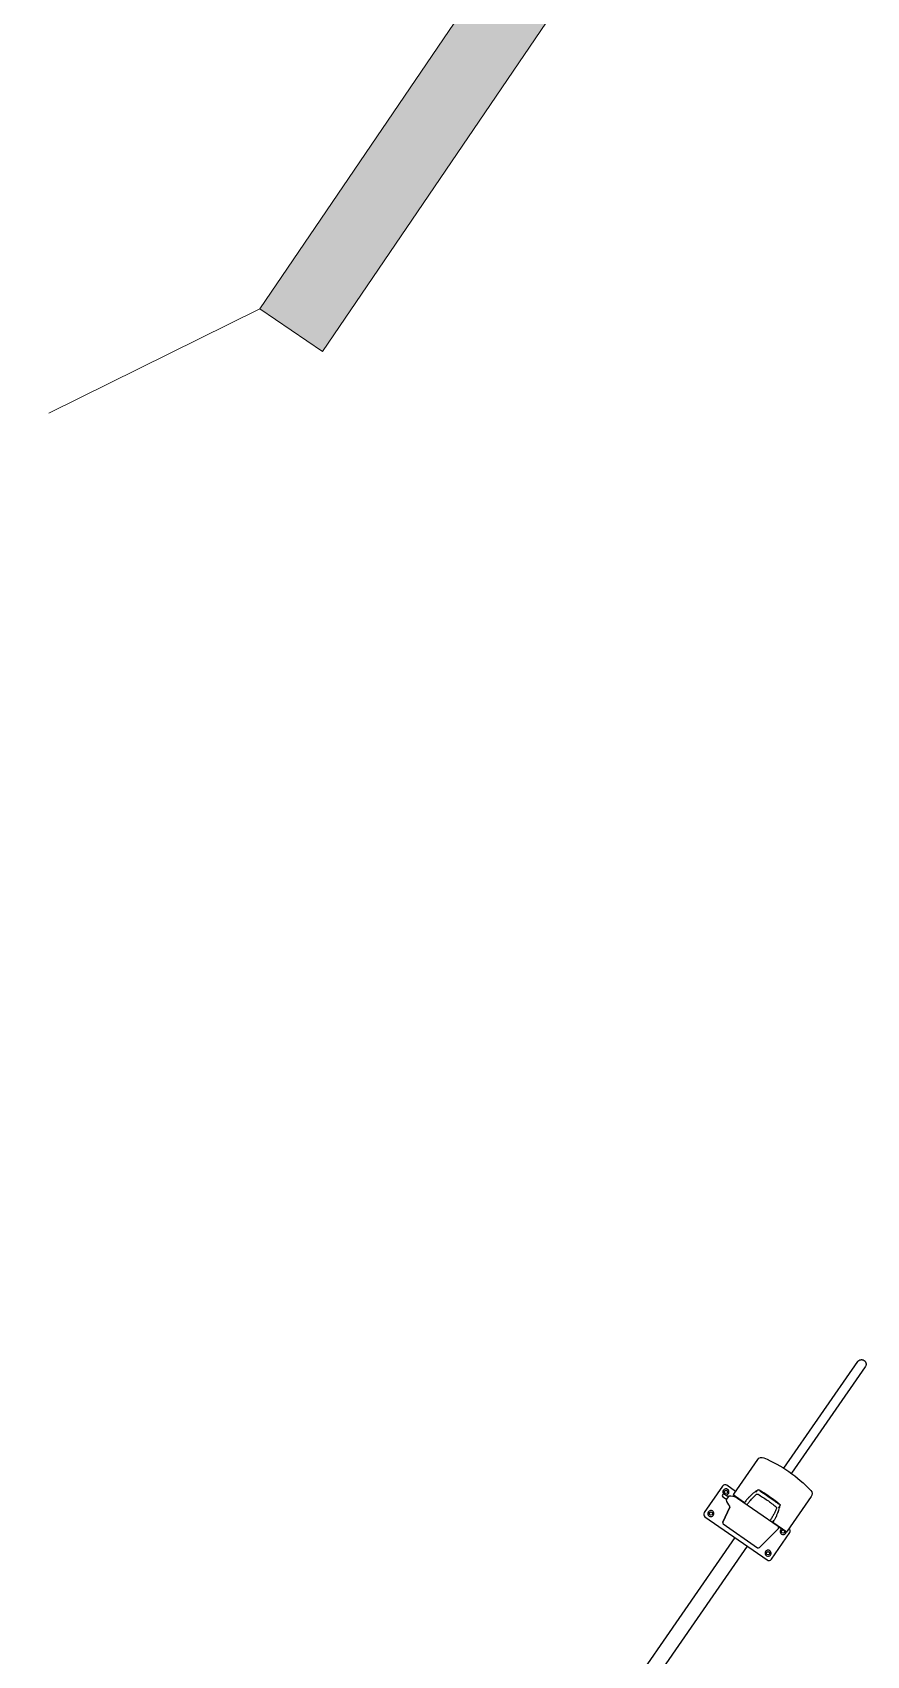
# Model space of a CAD drawing. Header units: millimetres. Extents: x 72919 to 485785, y -53256 to 338519.
# Drawn here: x 177148 to 179903, y 212173 to 217533 of the extents above; entities that cross this region are included whole.
import ezdxf

# ---------------------------------------------------------------- set-up
doc = ezdxf.new("R2010")
doc.units = ezdxf.units.MM
doc.layers.add('door', color=177, linetype='Continuous', lineweight=9)
doc.layers.add('wall', color=5, linetype='Continuous', lineweight=40)

msp = doc.modelspace()

# ---------------------------------------------------------------- hatches: boundary and pattern name
at = {"ltscale": 500, "true_color": 0x000000}
h = msp.add_hatch(color=18, dxfattribs=at)
h.dxf.hatch_style = 1
h.paths.add_polyline_path([(178599.47874, 217649.82541), (177899.04861, 216619.64286), (178105.78901, 216479.07825), (178790.73077, 217486.48074)])
h.paths.add_polyline_path([(179437.89118, 218438.31496), (179257.93409, 218618.27206), (178599.47874, 217649.82541), (178790.73077, 217486.48074)])
h.paths.add_polyline_path([(176626.47986, 218954.43161, -0.0663378645), (176559.83216, 218997.32334, 0.0053104788), (175761.12237, 218031.85198), (175874.53159, 217949.47102, -0.0028957843)])
h.paths.add_polyline_path([(176559.83216, 218997.32334, -0.1563143008), (176463.13533, 219152.81128), (175672.25702, 218096.40416), (175761.12237, 218031.85198, -0.0053104788)])

# ---------------------------------------------------------------- linework, layer by layer
at = {"color": 18, "ltscale": 500, "true_color": 0x000000}
for p, q in [((179629.55643, 212791.38987), (179873.76964, 213143.48971)), ((179898.43616, 213126.38049), (179654.40687, 212774.5772)), ((179894.64398, 213147.26638), (179894.65219, 213147.26068)), ((179894.65219, 213147.26068), (179894.66041, 213147.25498)), ((179464.01901, 212705.86367), (179543.19616, 212820.01399)), ((179427.42966, 212732.63444), (179366.44609, 212644.71393)), ((179428.3197, 212696.72326), (179436.53656, 212691.02387)), ((179442.23595, 212699.24073), (179434.01909, 212704.94012)), ((179436.53656, 212691.02387), (179439.65897, 212688.85809)), ((179446.29875, 212698.43071), (179439.00354, 212687.91314)), ((179470.37011, 212715.02009), (179441.34592, 212735.15189)), ((179445.35836, 212697.07495), (179442.23595, 212699.24073)), ((179464.01901, 212705.86367), (179462.2197, 212703.26959)), ((179499.47679, 212677.42727), (179462.2197, 212703.26959)), ((179473.12828, 212695.70317), (179472.55834, 212694.88149)), ((179476.83267, 212691.91672), (179476.8327, 212691.9167)), ((179610.92609, 212598.90661), (179476.8327, 212691.9167)), ((179537.89719, 212715.79496), (179537.50696, 212715.58817)), ((179537.67387, 212715.67659), (179538.69314, 212716.43063)), ((179538.09415, 212713.08479), (179538.02801, 212712.81018)), ((179546.91138, 212719.90774), (179546.90097, 212719.90097)), ((179551.00276, 212715.86042), (179550.94223, 212715.77314)), ((179551.05977, 212715.9426), (179551.00276, 212715.86042)), ((179558.64631, 212710.58582), (179552.65884, 212714.73886)), ((179560.6068, 212709.3477), (179552.71585, 212714.82104)), ((179552.97155, 212714.34191), (179554.85908, 212713.13489)), ((179719.85876, 212697.47697), (179640.68162, 212583.32665)), ((179427.94309, 212613.4146), (179450.82008, 212663.04767)), ((179427.94485, 212613.41092), (179450.76546, 212662.92169)), ((179450.76551, 212662.92166), (179427.9449, 212613.41088)), ((179482.16683, 212689.43383), (179481.5969, 212688.61215)), ((179486.27526, 212686.58413), (179485.70533, 212685.76245)), ((179609.41222, 212675.4952), (179601.52126, 212680.96854)), ((179609.35521, 212675.41302), (179603.36774, 212679.56606)), ((179607.08208, 212676.91188), (179608.87387, 212675.56685)), ((179610.92535, 212674.16755), (179610.98588, 212674.25483)), ((179611.04289, 212674.33701), (179610.98588, 212674.25483)), ((179614.54367, 212665.03365), (179614.64346, 212664.8982)), ((179614.80084, 212664.3747), (179614.64346, 212664.8982)), ((179615.45897, 212661.51896), (179615.51189, 212661.92504)), ((179615.83248, 212662.92511), (179615.47682, 212661.65594)), ((179616.21007, 212671.84073), (179616.20771, 212671.83005)), ((179368.96357, 212630.79767), (179574.3852, 212488.31277)), ((179429.63603, 212607.20952), (179429.63608, 212607.20949)), ((179429.63608, 212607.20949), (179542.41404, 212528.98424)), ((179548.81489, 212529.57283), (179611.48734, 212592.80339)), ((179611.49154, 212592.80106), (179548.82021, 212529.57161)), ((179638.88231, 212580.73257), (179593.03997, 212612.52981)), ((179606.2415, 212603.37294), (179605.67157, 212602.55127)), ((179610.34993, 212600.52324), (179609.78, 212599.70157)), ((179610.92609, 212598.90661), (179610.92646, 212598.90636)), ((179610.93036, 212598.90365), (179627.4038, 212587.47731)), ((179627.97374, 212588.29899), (179627.4038, 212587.47731)), ((179638.88231, 212580.73257), (179640.68162, 212583.32665)), ((179467.83842, 212562.21593), (178466.80804, 211119.02241)), ((179508.92275, 212533.71894), (178536.38935, 211131.60975)), ((179588.30146, 212490.83022), (179649.28503, 212578.75073))]:
    msp.add_line(p, q, dxfattribs=at)
for points in [[(415650.43379, 180914.99944, 0.4142135624), (336810.43379, 259754.99944), (221610.43379, 259754.99944, 0.4142135624), (142770.43379, 180914.99944), (142770.43379, 104414.99944, 0.4142135624), (221610.43379, 25574.99944), (336810.43379, 25574.99944, 0.4142135624), (415650.43379, 104414.99944)], [(414950.43379, 180914.99944, 0.4142135624), (336810.43379, 259054.99944), (221610.43379, 259054.99944, 0.4142135624), (143470.43379, 180914.99944), (143470.43379, 104414.99944, 0.4142135624), (221610.43379, 26274.99944), (336810.43379, 26274.99944, 0.4142135624), (414950.43379, 104414.99944)]]:
    msp.add_lwpolyline(points, format="xyb", close=True, dxfattribs=at)
at = {"color": 18, "ltscale": 500, "true_color": 0x000000, "flags": 128}
for points in [[(179609.77981, 212676.87295), (179609.77684, 212676.86914), (179609.76674, 212676.85619), (179609.74992, 212676.83464), (179609.72701, 212676.80527), (179609.69888, 212676.76921), (179609.66671, 212676.72798), (179609.63172, 212676.68312), (179609.59529, 212676.63643)], [(179427.53013, 212611.98288), (179427.6504, 212612.59061), (179427.94485, 212613.41092)]]:
    msp.add_lwpolyline(points, dxfattribs=at)
at = {"color": 18, "ltscale": 500, "true_color": 0x000000}
for centre in [(179438.16398, 212713.01876), (179388.57923, 212641.53203), (179627.15189, 212581.93264), (179577.56714, 212510.44591)]:
    msp.add_circle(centre, 5.5, dxfattribs=at)
for centre, radius, start, end in [((179431.16939, 212700.83169), 5, 145.2539825, 235.25398249), ((179431.16939, 212700.83169), 5, 55.25398249, 145.2539825), ((179435.64651, 212726.93502), 10, 55.25398249, 145.2539825), ((179438.16398, 212713.01876), 10, 145.2539825, 225.94925184), ((179438.16398, 212713.01876), 10, 55.25398249, 145.2539825), ((179438.16398, 212713.01876), 10, 261.09008292, 55.25398249), ((179447.12045, 212697.8608), 1, 98.60510907, 145.2539825), ((179453.1802, 212657.8167), 41.5, 55.25398249, 98.60510907), ((179236.46929, 212198.35313), 607, 58.77875784, 59.23787003), ((179526.74942, 212678.26492), 44.73976, 54.61174652, 57.17341076), ((179526.63951, 212678.10065), 45.03734, 54.62021103, 57.16494628), ((179550.94866, 212717.18607), 0.3, 325.2539825, 58.77875784), ((179374.66297, 212639.01456), 10, 145.2539825, 235.25398249), ((179388.57923, 212641.53203), 10, 145.2539825, 235.25398249), ((179388.57923, 212641.53203), 10, 235.25398249, 145.2539825), ((179439.82522, 212687.34321), 1, 145.2539825, 191.90285594), ((179479.46182, 212695.66128), 41.5, 191.85200954, 225.51488175), ((179479.45442, 212695.69645), 41.5, 191.90285594, 225.09611648), ((179439.82521, 212687.34318), 1, 145.2539825, 157.13321883), ((179448.04095, 212664.1775), 3, 335.25398781, 45.09608216), ((179448.041, 212664.17746), 3, 335.2539825, 45.09611648), ((179584.26991, 212638.36746), 44.73976, 53.33455425, 55.89621847), ((179584.15456, 212638.20696), 45.03734, 53.34301873, 55.88775399), ((179612.24648, 212674.66858), 0.3, 51.72920715, 145.2539825), ((179236.46929, 212198.35313), 607, 51.27011043, 51.72920715), ((179432.48577, 212611.31792), 5, 155.2539825, 235.25398249), ((179608.6461, 212595.61953), 4.00041, 315.25398252, 55.25398249), ((179627.15189, 212581.93264), 10, 117.22256585, 325.2539825), ((179641.06815, 212584.45011), 10, 325.2539825, 53.40472577), ((179545.26373, 212533.09268), 5, 235.25398249, 315.25398252), ((179627.15189, 212581.93264), 10, 325.2539825, 0.00111453), ((179577.56714, 212510.44591), 10, 325.2539825, 235.25398249), ((179577.56714, 212510.44591), 10, 235.25398249, 325.2539825), ((179580.08461, 212496.52964), 10, 235.25398249, 325.2539825)]:
    msp.add_arc(centre, radius, start, end, dxfattribs=at)
at = {"color": 18, "ltscale": 500, "true_color": 0x000000, "extrusion": (0, 0, -1)}
for centre, major_axis, ratio, start_param, end_param in [((179556.75398, 212810.60999), (13.55783, -9.404), 0.9997509952, 3.1415926536, 4.5008454807), ((179389.96363, 212410.48097), (369.75895, -256.47284), 0.9999908698, 4.5008947251, 4.9238832356), ((179706.30094, 212706.88097), (13.55783, -9.404), 0.9997509952, 4.9239324801, 6.2831853072)]:
    msp.add_ellipse(centre, major_axis=major_axis, ratio=ratio, start_param=start_param, end_param=end_param, dxfattribs=at)
at = {"color": 18, "ltscale": 500, "true_color": 0x000000}
for points, knots in [([(179873.76964, 213143.48971), (179874.29853, 213144.17677), (179875.29634, 213145.473), (179877.05875, 213146.97371), (179878.74808, 213148.06337), (179880.41801, 213148.86243), (179882.03518, 213149.41449), (179883.68008, 213149.7745), (179885.60505, 213149.98304), (179887.44526, 213149.92405), (179889.15553, 213149.64388), (179890.6687, 213149.24848), (179892.02928, 213148.66722), (179893.36688, 213147.94857), (179894.21424, 213147.44855), (179894.9421, 213146.98363), (179895.75105, 213146.38313), (179896.75546, 213145.49), (179897.88835, 213144.24314), (179898.94404, 213142.74752), (179899.69219, 213141.35152), (179900.20476, 213140.10827), (179900.58781, 213138.92531), (179900.90973, 213137.54084), (179901.12365, 213135.82667), (179901.12199, 213133.77678), (179900.76609, 213131.43474), (179899.95103, 213128.85695), (179898.95965, 213127.23627), (179898.43616, 213126.38049)], [0, 0, 0, 0, 0.0545733343, 0.1029608602, 0.1451556907, 0.1811567998, 0.2195046091, 0.2527159203, 0.287226799, 0.3413995265, 0.3686089749, 0.395612971, 0.4491005304, 0.4726022947, 0.4911886744, 0.510915754, 0.5299965665, 0.5569905347, 0.5957692162, 0.6364865593, 0.6733869397, 0.6982512558, 0.7220786294, 0.7516123727, 0.7878668658, 0.8308373727, 0.8805213434, 0.9369100977, 1, 1, 1, 1]), ([(179537.50697, 212715.58817), (179535.02885, 212713.75107), (179530.11694, 212710.10975), (179523.0045, 212704.00715), (179516.20641, 212697.52064), (179509.77387, 212690.6045), (179503.95544, 212683.66658), (179500.4854, 212678.8473), (179498.88314, 212676.62204)], [0, 0, 0, 0, 0.1766354332, 0.3501111177, 0.5209256641, 0.6895995903, 0.8566751446, 1, 1, 1, 1]), ([(179507.89998, 212670.36776), (179509.79989, 212673.06356), (179513.71304, 212678.61598), (179519.40012, 212685.47706), (179524.57936, 212691.2735), (179529.08496, 212695.96061), (179533.68576, 212700.47554), (179536.80783, 212703.31958), (179538.37068, 212704.74325)], [0, 0, 0, 0, 0.2081465583, 0.4287099082, 0.5706160928, 0.7129071297, 0.8562867895, 1, 1, 1, 1]), ([(179510.07113, 212690.80287), (179510.94344, 212691.77936), (179512.81374, 212693.87302), (179514.83142, 212696.01713), (179515.99347, 212697.1659), (179516.08947, 212697.26081)], [0, 0, 0, 0, 0.4450153293, 0.9541502338, 1, 1, 1, 1]), ([(179537.88263, 212715.82326), (179538.26579, 212716.10451), (179539.07073, 212716.69536), (179539.72622, 212717.15035), (179540.06968, 212717.38876)], [0, 0, 0, 0, 0.4760176759, 1, 1, 1, 1]), ([(179538.09415, 212713.08479), (179538.24462, 212713.40874), (179538.64628, 212714.27342), (179539.43232, 212715.27436), (179539.9455, 212715.67534), (179540.19272, 212715.86852)], [0, 0, 0, 0, 0.2369220834, 0.632384694, 1, 1, 1, 1]), ([(179538.37068, 212704.74325), (179538.85554, 212705.08912), (179539.82645, 212705.78172), (179541.63973, 212706.08904), (179543.15763, 212705.8419), (179543.94374, 212705.43481), (179544.19788, 212705.3032)], [0, 0, 0, 0, 0.2959813549, 0.5926958196, 0.8683212417, 1, 1, 1, 1]), ([(179539.58994, 212717.05083), (179539.77818, 212717.18334), (179540.85568, 212717.94187), (179542.17477, 212718.81336), (179543.37183, 212719.60687), (179543.8614, 212719.92299), (179543.76834, 212719.86241), (179543.76384, 212719.85948)], [0, 0, 0, 0, 0.0653142701, 0.3738605453, 0.6799754052, 0.9845536751, 1, 1, 1, 1]), ([(179540.19272, 212715.86852), (179540.24124, 212715.89536), (179540.47399, 212716.02418), (179540.74405, 212716.01528), (179540.95782, 212716.00824)], [0, 0, 0, 0, 0.208423272, 1, 1, 1, 1]), ([(179541.11956, 212715.96221), (179541.09292, 212715.9702), (179541.03959, 212715.9862), (179540.98509, 212716.00089), (179540.95782, 212716.00824)], [0, 0, 0, 0, 0.499636817, 1, 1, 1, 1]), ([(179543.77905, 212719.86939), (179543.95094, 212719.97026), (179544.2951, 212720.17221), (179544.67779, 212720.2558), (179544.86935, 212720.29764)], [0, 0, 0, 0, 0.4994368979, 1, 1, 1, 1]), ([(179544.19788, 212705.3032), (179549.35729, 212702.21642), (179559.68548, 212696.03723), (179569.6466, 212689.27083), (179574.63168, 212685.88455)], [0, 0, 0, 0, 0.4995461353, 1, 1, 1, 1]), ([(179544.54965, 212720.22749), (179544.76573, 212720.27819), (179545.19942, 212720.37996), (179545.86907, 212720.34285), (179546.45256, 212720.20223), (179546.77301, 212720.02191), (179546.90391, 212719.94825)], [0, 0, 0, 0, 0.2711931317, 0.5442961611, 0.8138506954, 1, 1, 1, 1]), ([(179550.41641, 212716.10704), (179550.41597, 212716.10816), (179550.41058, 212716.12185), (179550.39461, 212716.14201), (179550.43809, 212716.0892), (179550.5274, 212716.00474), (179550.62772, 212715.92648), (179550.63733, 212715.91898)], [0, 0, 0, 0, 0.0080835235, 0.0986643089, 0.4612190727, 0.9483856754, 1, 1, 1, 1]), ([(179550.63943, 212715.92202), (179550.76528, 212715.82097), (179551.06248, 212715.58236), (179551.91454, 212715.00299), (179552.62258, 212714.56017), (179552.97155, 212714.34191)], [0, 0, 0, 0, 0.2714078928, 0.6408982113, 1, 1, 1, 1]), ([(179551.09146, 212716.86559), (179558.07176, 212712.51265), (179572.03525, 212703.80497), (179592.32595, 212689.7309), (179605.37373, 212679.70298), (179611.89627, 212674.69005)], [0, 0, 0, 0, 0.333287064, 0.6667121067, 1, 1, 1, 1]), ([(179553.87749, 212715.64801), (179553.66636, 212715.77782), (179553.25174, 212716.03274), (179552.67216, 212716.39203), (179552.17176, 212716.7046), (179551.62486, 212717.04913), (179551.39164, 212717.20076), (179551.23973, 212717.29954)], [0, 0, 0, 0, 0.1835752646, 0.3605014288, 0.5307626736, 0.6943350862, 1, 1, 1, 1]), ([(179609.77981, 212676.87295), (179603.76466, 212681.458), (179591.73436, 212690.62809), (179573.08288, 212703.56516), (179560.27929, 212711.62039), (179553.87749, 212715.64801)], [0, 0, 0, 0, 0.3333333595, 0.6666666405, 1, 1, 1, 1]), ([(179558.54284, 212710.77931), (179563.07475, 212707.91963), (179574.00282, 212701.02392), (179589.03188, 212690.59944), (179599.31908, 212682.77978), (179603.58522, 212679.53694)], [0, 0, 0, 0, 0.2931381385, 0.7068618615, 1, 1, 1, 1]), ([(179498.87038, 212676.63089), (179499.69247, 212677.79508), (179501.18732, 212679.912), (179502.7789, 212681.95736), (179503.49519, 212682.87788)], [0, 0, 0, 0, 0.5499452146, 1, 1, 1, 1]), ([(179574.63168, 212685.88455), (179579.54092, 212682.40816), (179589.36836, 212675.44903), (179598.77442, 212667.94038), (179603.48175, 212664.18262)], [0, 0, 0, 0, 0.4995437034, 1, 1, 1, 1]), ([(179604.9985, 212658.52781), (179603.62082, 212655.14482), (179600.855, 212648.35313), (179595.8257, 212638.0252), (179591.00408, 212629.41837), (179586.77907, 212622.7191), (179584.54923, 212619.48912), (179583.48164, 212617.94268)], [0, 0, 0, 0, 0.2473806703, 0.4966408194, 0.7524296241, 0.881469608, 1, 1, 1, 1]), ([(179592.49375, 212611.69168), (179594.01665, 212613.97199), (179597.31482, 212618.91049), (179601.77462, 212626.79078), (179605.99889, 212635.23863), (179609.69268, 212643.87835), (179612.91676, 212652.678), (179614.60648, 212658.5543), (179615.45897, 212661.51896)], [0, 0, 0, 0, 0.1433248554, 0.3104004097, 0.4790743359, 0.6498888823, 0.8233645668, 1, 1, 1, 1]), ([(179603.48175, 212664.18262), (179603.86028, 212663.81115), (179604.61657, 212663.06896), (179605.22841, 212661.60003), (179605.4211, 212660.03084), (179605.14056, 212659.03309), (179604.9985, 212658.52781)], [0, 0, 0, 0, 0.2423269969, 0.4841633772, 0.7387706697, 1, 1, 1, 1]), ([(179608.87387, 212675.56685), (179609.20043, 212675.31656), (179609.863, 212674.80874), (179610.6957, 212674.21937), (179611.01788, 212674.02761), (179611.15078, 212673.94851)], [0, 0, 0, 0, 0.3634571116, 0.7374331741, 1, 1, 1, 1]), ([(179612.59492, 212652.10625), (179612.50489, 212651.82387), (179611.74969, 212649.45538), (179610.81257, 212646.86667), (179609.87712, 212644.60024), (179609.77597, 212644.35519)], [0, 0, 0, 0, 0.1077231505, 0.9035238726, 1, 1, 1, 1]), ([(179612.25078, 212674.98095), (179612.10505, 212675.08863), (179611.88134, 212675.25392), (179611.36702, 212675.64548), (179610.89895, 212676.00466), (179610.35938, 212676.42164), (179609.97536, 212676.72068), (179609.77981, 212676.87295)], [0, 0, 0, 0, 0.3056819801, 0.4692501763, 0.639507819, 0.816428553, 1, 1, 1, 1]), ([(179611.14865, 212673.94563), (179611.2151, 212673.90685), (179611.36904, 212673.81703), (179611.45251, 212673.78416), (179611.44671, 212673.79104), (179611.42757, 212673.79131), (179611.42366, 212673.79137)], [0, 0, 0, 0, 0.3642525262, 0.8438134294, 0.9680948436, 1, 1, 1, 1]), ([(179611.31251, 212673.84844), (179611.53401, 212674.16778), (179611.9506, 212674.76839), (179611.94678, 212674.76287), (179611.94498, 212674.76028)], [0, 0, 0, 0, 0.5316847629, 1, 1, 1, 1]), ([(179611.62313, 212673.73752), (179611.60637, 212673.74929), (179611.57284, 212673.77283), (179611.51488, 212673.79306), (179611.47216, 212673.80265), (179611.44953, 212673.80147), (179611.44723, 212673.80135)], [0, 0, 0, 0, 0.3212305304, 0.6425035536, 0.9636665198, 1, 1, 1, 1]), ([(179612.6745, 212661.03375), (179612.67455, 212661.03379), (179612.67491, 212661.03405), (179612.67622, 212661.03494), (179612.68063, 212661.03809), (179612.71786, 212661.06403), (179612.79416, 212661.11684), (179612.86792, 212661.16526), (179612.90852, 212661.19191)], [0, 0, 0, 0, 0.0007065015, 0.0049706677, 0.0163410816, 0.0582896452, 0.4815707852, 1, 1, 1, 1]), ([(179612.90852, 212661.19191), (179613.0976, 212661.37229), (179613.58019, 212661.83265), (179614.15385, 212662.69701), (179614.68464, 212663.60457), (179614.76212, 212664.11803), (179614.80084, 212664.37469)], [0, 0, 0, 0, 0.1544972809, 0.3943113424, 0.6972337192, 1, 1, 1, 1]), ([(179615.91473, 212663.24156), (179615.8555, 212663.01589), (179615.74655, 212662.60079), (179615.60694, 212662.13427), (179615.54323, 212661.92136)], [0, 0, 0, 0, 0.5436348826, 1, 1, 1, 1]), ([(179615.82093, 212662.91172), (179615.97783, 212663.50983), (179616.41609, 212665.18058), (179616.8504, 212667.03909), (179617.16707, 212668.41683), (179617.29297, 212668.99005), (179617.26796, 212668.87748), (179617.26633, 212668.87011)], [0, 0, 0, 0, 0.1546334554, 0.4319477906, 0.7070752534, 0.9808199547, 1, 1, 1, 1]), ([(179616.25375, 212671.85012), (179616.33949, 212671.77943), (179616.55965, 212671.59792), (179616.83706, 212671.23964), (179617.08083, 212670.8114), (179617.3003, 212670.2097), (179617.37779, 212669.47127), (179617.30643, 212669.08525), (179617.26804, 212668.87762)], [0, 0, 0, 0, 0.0731753555, 0.1879189077, 0.3054166514, 0.4273675827, 0.6920074501, 1, 1, 1, 1]), ([(179596.58813, 212617.97414), (179596.13535, 212617.23195), (179594.83309, 212615.0973), (179593.4238, 212613.03166), (179592.50451, 212611.68422)], [0, 0, 0, 0, 0.3476886771, 1, 1, 1, 1]), ([(179605.46022, 212634.36392), (179605.228, 212633.85371), (179604.30504, 212631.82589), (179603.12084, 212629.47281), (179602.12954, 212627.65359), (179601.93553, 212627.29757)], [0, 0, 0, 0, 0.2128421285, 0.8459506434, 1, 1, 1, 1])]:
    msp.add_open_spline(points, degree=3, knots=knots, dxfattribs=at)
at = {"layer": 'door', "linetype": 'ByBlock', "ltscale": 100}
msp.add_line((177202.05351, 216276.12174), (177899.04861, 216619.64286), dxfattribs=at)
at = {"layer": 'wall', "color": 18, "lineweight": 18, "ltscale": 0.007407, "true_color": 0x000000, "extrusion": (0.707107, 0.707107, 0)}
for points, elevation in [([(30546.44348, 0), (13036.12283, 0)], 281790.96344), ([(13036.12283, 0), (30381.33181, 0)], 281640.96344)]:
    msp.add_lwpolyline(points, dxfattribs=dict(at, elevation=elevation))
at = {"layer": 'wall', "color": 18, "lineweight": 18, "ltscale": 0.007407, "true_color": 0x000000}
for points in [[(177899.04861, 216619.64286), (179257.93409, 218618.27206)], [(178105.78901, 216479.07825), (179437.89118, 218438.31496)], [(177899.04861, 216619.64286), (178105.78901, 216479.07825)]]:
    msp.add_lwpolyline(points, dxfattribs=at)

doc.saveas('drawing.dxf')
